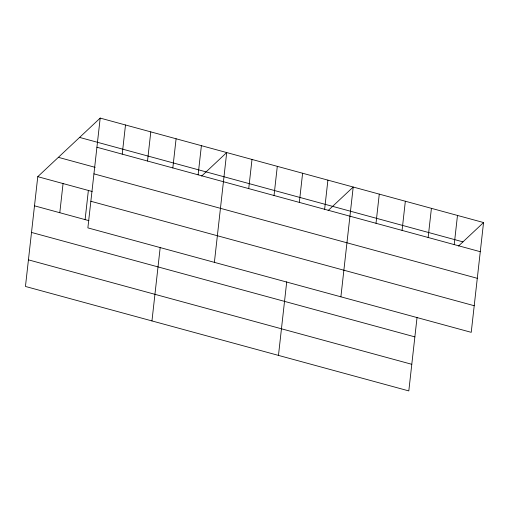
<?xml version="1.0" encoding="UTF-8"?>
<svg xmlns="http://www.w3.org/2000/svg" width="509" height="509" viewBox="0 0 509 509"><rect width="100%" height="100%" fill="white"/><g stroke="black" fill="none" stroke-linecap="round" stroke-linejoin="round"><path stroke-width="0.76" d="M100.19 118.088L87.872 227.879L471.232 332.332L483.55 222.541L100.19 118.088L37.768 176.668L25.45 286.459L408.81 390.912L417.062 317.323M59.795 212.724L63.065 183.558M85.098 219.614L88.369 190.455M122.224 154.144L125.494 124.979M147.521 161.035L150.791 131.876M151.956 320.931L160.214 247.342M172.825 167.932L176.095 138.766M198.128 174.822L201.399 145.663M214.384 262.351L226.702 152.554L201.628 176.082M248.729 188.61L252 159.451M274.033 195.507L277.303 166.341M278.468 355.403L286.72 281.808M299.33 202.397L302.607 173.238M324.634 209.294L327.904 180.129M340.89 296.823L353.208 187.026L328.14 210.548M376.005 223.292L379.275 194.126M402.072 230.392L405.342 201.233M428.139 237.493L431.416 208.334M454.213 244.6L457.483 215.434M458.482 246.063L483.55 222.541M79.589 137.417L462.948 241.87M96.92 147.247L480.28 251.701M58.363 157.332L95.17 167.359M93.936 173.855L477.296 278.308M37.768 176.668L92.205 191.499M90.857 201.271L474.216 305.724M34.497 205.827L88.929 220.658M31.507 232.435L414.867 336.888M28.434 259.851L411.794 364.304"/></g></svg>
